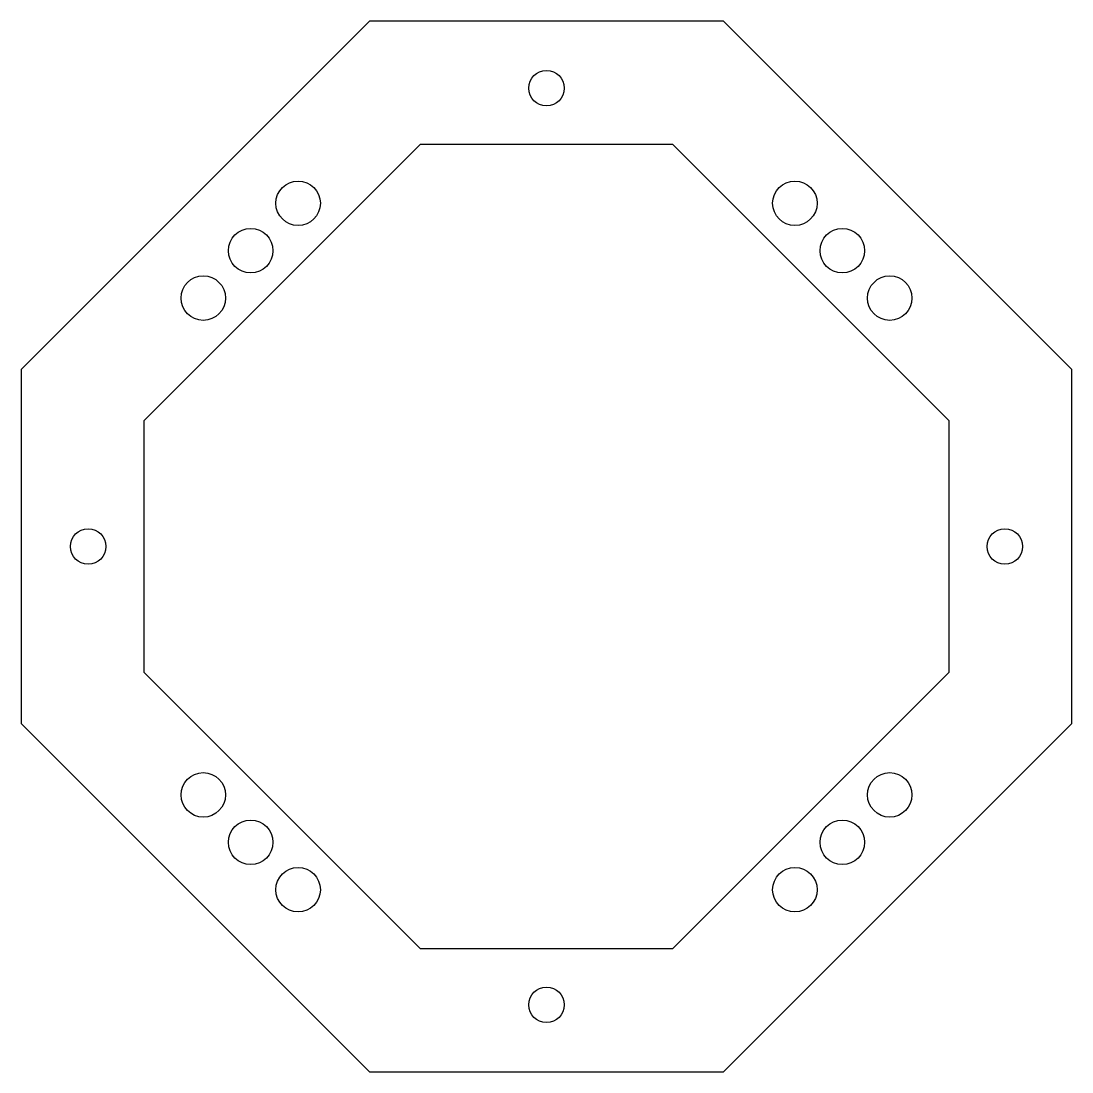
# Model space of a CAD drawing. Header units: millimetres. Extents: x -47 to 47, y -47 to 47.
import ezdxf

# ---------------------------------------------------------------- set-up
doc = ezdxf.new("R2010")
doc.units = ezdxf.units.MM
doc.layers.add('1', color=7, linetype='CONTINUOUS')

msp = doc.modelspace()

# ---------------------------------------------------------------- linework, layer by layer
at = {"layer": '1', "color": 0}
for p, q in [((-15.832, 47.01), (-47.01, 15.832)), ((15.832, 47.01), (-15.832, 47.01)), ((47.01, 15.832), (15.832, 47.01)), ((-35.99, 11.268), (-11.268, 35.99)), ((-11.268, 35.99), (11.268, 35.99)), ((11.268, 35.99), (35.99, 11.268)), ((-47.01, 15.832), (-47.01, -15.832)), ((47.01, -15.832), (47.01, 15.832)), ((-35.99, -11.268), (-35.99, 11.268)), ((35.99, 11.268), (35.99, -11.268)), ((-11.268, -35.99), (-35.99, -11.268)), ((35.99, -11.268), (11.268, -35.99)), ((-47.01, -15.832), (-15.832, -47.01)), ((15.832, -47.01), (47.01, -15.832)), ((11.268, -35.99), (-11.268, -35.99)), ((-15.832, -47.01), (15.832, -47.01))]:
    msp.add_line(p, q, dxfattribs=at)
for centre, radius in [((0, 40.999), 1.59), ((-22.221, 30.706), 1.99), ((22.22, 30.706), 1.99), ((-26.464, 26.465), 1.99), ((26.463, 26.465), 1.99), ((-30.707, 22.222), 1.99), ((30.706, 22.222), 1.99), ((-40.999, 0), 1.59), ((40.999, 0), 1.59), ((-30.706, -22.221), 1.99), ((30.706, -22.221), 1.99), ((-26.464, -26.462), 1.99), ((26.463, -26.462), 1.99), ((-22.221, -30.705), 1.99), ((22.22, -30.705), 1.99), ((0, -40.999), 1.59)]:
    msp.add_circle(centre, radius, dxfattribs=at)

doc.saveas('drawing.dxf')
